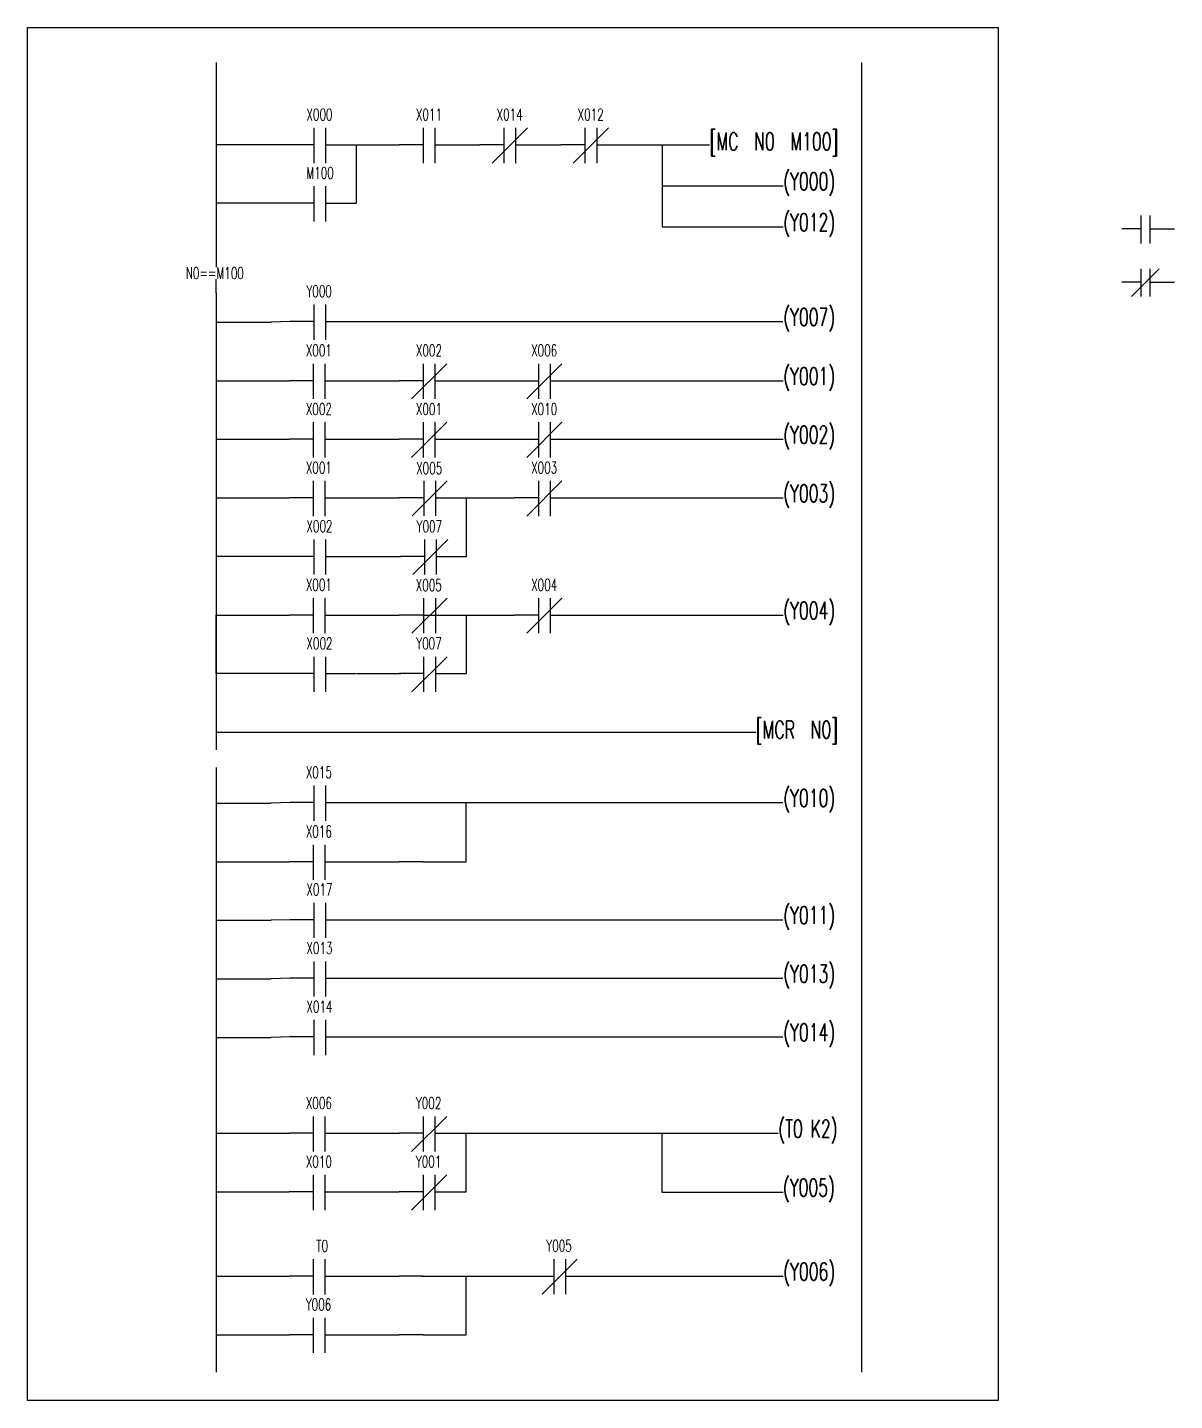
# Model space of a CAD drawing. Extents: x -47265 to -46725, y -71601 to -71304.
# Drawn here: x -46972.8 to -46724.6, y -71600.6 to -71303.6 of the extents above; entities that cross this region are included whole.
import ezdxf

# ---------------------------------------------------------------- set-up
doc = ezdxf.new("R2010")
doc.units = 0
doc.header["$MEASUREMENT"] = 0
doc.layers.get('0').update_dxf_attribs({"linetype": 'CONTINUOUS'})
doc.layers.add('L1', color=7, linetype='CONTINUOUS')
doc.layers.add('文字', color=7, linetype='CONTINUOUS')
doc.styles.add('HZ', font='ROMANS', dxfattribs={"width": 0.65, "bigfont": 'HZTXT'})

msp = doc.modelspace()

# ---------------------------------------------------------------- linework, layer by layer
for p, q in [((-46972.81, -71303.62), (-46762.81, -71303.62)), ((-46972.81, -71600.62), (-46972.81, -71303.62)), ((-46762.81, -71303.62), (-46762.81, -71600.62)), ((-46762.81, -71600.62), (-46972.81, -71600.62))]:
    msp.add_line(p, q)
at = {"layer": 'L1', "linetype": 'ByBlock'}
for p, q in [((-46877.91, -71329), (-46874.92, -71329)), ((-46860.45, -71329), (-46857.39, -71329)), ((-46848.97, -71329), (-46835.5, -71329)), ((-46830.51, -71329), (-46825.22, -71329)), ((-46825.62, -71346.74), (-46811.15, -71346.74)), ((-46877.91, -71380.02), (-46867.03, -71380.02)), ((-46859.7, -71380.02), (-46852.97, -71380.02)), ((-46877.91, -71392.7), (-46867.03, -71392.7)), ((-46859.7, -71392.7), (-46852.97, -71392.7)), ((-46887.18, -71405.37), (-46887.08, -71405.37)), ((-46884.33, -71405.37), (-46884.54, -71405.37)), ((-46901.59, -71418.05), (-46892.12, -71418.05)), ((-46901.5, -71443.39), (-46892.03, -71443.39)), ((-46817.93, -71456.07), (-46815.23, -71456.07)), ((-46887.51, -71573.71), (-46883.47, -71573.71))]:
    msp.add_line(p, q, dxfattribs=at)
at = {"layer": '文字'}
for p, q in [((-46931.97, -71311.2), (-46931.97, -71352.14)), ((-46792.27, -71594.45), (-46792.27, -71311.2)), ((-46910.86, -71325.33), (-46910.86, -71332.94)), ((-46908.33, -71325.33), (-46908.33, -71332.94)), ((-46887.18, -71325.33), (-46887.18, -71332.94)), ((-46884.64, -71325.33), (-46884.64, -71332.94)), ((-46872.26, -71332.94), (-46864.65, -71325.33)), ((-46869.72, -71325.33), (-46869.72, -71332.94)), ((-46867.19, -71325.33), (-46867.19, -71332.94)), ((-46854.72, -71332.94), (-46847.12, -71325.33)), ((-46852.19, -71325.33), (-46852.19, -71332.94)), ((-46849.65, -71325.33), (-46849.65, -71332.94)), ((-46923.64, -71329), (-46931.97, -71329)), ((-46910.86, -71329), (-46923.64, -71329)), ((-46908.33, -71329), (-46901.59, -71329)), ((-46901.59, -71329), (-46892.38, -71329)), ((-46901.59, -71341.62), (-46901.59, -71329)), ((-46887.18, -71329), (-46892.38, -71329)), ((-46884.64, -71329), (-46877.91, -71329)), ((-46869.72, -71329), (-46874.92, -71329)), ((-46867.19, -71329), (-46860.45, -71329)), ((-46852.19, -71329), (-46857.39, -71329)), ((-46849.65, -71329), (-46842.92, -71329)), ((-46835.5, -71329), (-46830.51, -71329)), ((-46835.5, -71329), (-46835.5, -71337.87)), ((-46910.86, -71337.96), (-46910.86, -71345.56)), ((-46908.33, -71337.96), (-46908.33, -71345.56)), ((-46835.5, -71337.87), (-46809.28, -71337.87)), ((-46835.5, -71337.87), (-46835.5, -71346.74)), ((-46916.07, -71341.62), (-46931.97, -71341.62)), ((-46910.86, -71341.62), (-46916.07, -71341.62)), ((-46908.33, -71341.62), (-46901.59, -71341.62)), ((-46731.95, -71344.32), (-46731.95, -71350.32)), ((-46729.95, -71344.32), (-46729.95, -71350.32)), ((-46835.5, -71346.74), (-46825.62, -71346.74)), ((-46811.15, -71346.74), (-46809.28, -71346.74)), ((-46731.95, -71347.21), (-46736.05, -71347.21)), ((-46729.95, -71347.21), (-46724.63, -71347.21)), ((-46931.97, -71352.14), (-46931.97, -71355.48)), ((-46733.95, -71361.81), (-46727.95, -71355.81)), ((-46731.95, -71355.81), (-46731.95, -71361.81)), ((-46729.95, -71355.81), (-46729.95, -71361.81)), ((-46931.97, -71361.01), (-46931.97, -71358.06)), ((-46731.95, -71358.71), (-46736.05, -71358.71)), ((-46729.95, -71358.71), (-46724.63, -71358.71)), ((-46931.97, -71361.01), (-46931.97, -71361.01)), ((-46931.97, -71361.01), (-46931.97, -71367.35)), ((-46910.86, -71363.56), (-46910.86, -71371.16)), ((-46908.33, -71363.56), (-46908.33, -71371.16)), ((-46931.97, -71367.35), (-46920.08, -71367.35)), ((-46931.97, -71367.35), (-46931.97, -71380.02)), ((-46916.07, -71367.22), (-46920.08, -71367.35)), ((-46910.86, -71367.22), (-46916.07, -71367.22)), ((-46908.33, -71367.22), (-46901.59, -71367.22)), ((-46901.59, -71367.22), (-46809.39, -71367.22)), ((-46910.98, -71376.36), (-46910.98, -71383.96)), ((-46908.45, -71376.36), (-46908.45, -71383.96)), ((-46889.71, -71383.96), (-46882.11, -71376.36)), ((-46887.18, -71376.36), (-46887.18, -71383.96)), ((-46884.64, -71376.36), (-46884.64, -71383.96)), ((-46864.77, -71383.96), (-46857.17, -71376.36)), ((-46862.24, -71376.36), (-46862.24, -71383.96)), ((-46859.7, -71376.36), (-46859.7, -71383.96)), ((-46931.97, -71380.02), (-46916.19, -71380.02)), ((-46931.97, -71380.02), (-46931.97, -71392.7)), ((-46910.98, -71380.02), (-46916.19, -71380.02)), ((-46908.45, -71380.02), (-46901.72, -71380.02)), ((-46901.72, -71380.02), (-46892.38, -71380.02)), ((-46887.18, -71380.02), (-46892.38, -71380.02)), ((-46884.64, -71380.02), (-46877.91, -71380.02)), ((-46867.03, -71380.02), (-46862.24, -71380.02)), ((-46852.97, -71380.02), (-46809.28, -71380.02)), ((-46849.58, -71380.02), (-46842.84, -71380.02)), ((-46910.98, -71389.03), (-46910.98, -71396.64)), ((-46908.45, -71389.03), (-46908.45, -71396.64)), ((-46889.71, -71396.64), (-46882.11, -71389.03)), ((-46887.18, -71389.03), (-46887.18, -71396.64)), ((-46884.64, -71389.03), (-46884.64, -71396.64)), ((-46864.77, -71396.64), (-46857.17, -71389.03)), ((-46862.24, -71389.03), (-46862.24, -71396.64)), ((-46859.7, -71389.03), (-46859.7, -71396.64)), ((-46931.97, -71392.7), (-46916.19, -71392.7)), ((-46931.97, -71392.7), (-46931.97, -71405.37)), ((-46931.97, -71392.7), (-46931.97, -71405.37)), ((-46910.98, -71392.7), (-46916.19, -71392.7)), ((-46908.45, -71392.7), (-46901.72, -71392.7)), ((-46901.72, -71392.7), (-46892.38, -71392.7)), ((-46887.18, -71392.7), (-46892.38, -71392.7)), ((-46884.64, -71392.7), (-46877.91, -71392.7)), ((-46867.03, -71392.7), (-46862.24, -71392.7)), ((-46852.97, -71392.7), (-46809.28, -71392.7)), ((-46849.58, -71392.7), (-46842.84, -71392.7)), ((-46910.98, -71401.71), (-46910.98, -71409.31)), ((-46908.45, -71401.71), (-46908.45, -71409.31)), ((-46889.61, -71409.29), (-46882.01, -71401.68)), ((-46887.08, -71401.68), (-46887.08, -71409.29)), ((-46884.54, -71401.68), (-46884.54, -71409.29)), ((-46864.77, -71409.31), (-46857.17, -71401.71)), ((-46862.24, -71401.71), (-46862.24, -71409.31)), ((-46859.71, -71401.71), (-46859.71, -71409.31)), ((-46931.97, -71405.37), (-46931.97, -71418.05)), ((-46931.97, -71405.37), (-46916.19, -71405.37)), ((-46910.98, -71405.37), (-46916.19, -71405.37)), ((-46908.45, -71405.37), (-46901.72, -71405.37)), ((-46901.72, -71405.37), (-46892.38, -71405.37)), ((-46887.18, -71405.37), (-46892.38, -71405.37)), ((-46884.33, -71405.37), (-46877.91, -71405.37)), ((-46877.91, -71405.37), (-46867.44, -71405.37)), ((-46877.81, -71418.05), (-46877.81, -71405.35)), ((-46862.24, -71405.37), (-46867.44, -71405.37)), ((-46859.71, -71405.37), (-46852.97, -71405.37)), ((-46852.97, -71405.37), (-46809.28, -71405.37)), ((-46910.86, -71414.38), (-46910.86, -71421.98)), ((-46908.33, -71414.38), (-46908.33, -71421.98)), ((-46889.45, -71421.98), (-46881.84, -71414.38)), ((-46886.91, -71414.38), (-46886.91, -71421.98)), ((-46884.38, -71414.38), (-46884.38, -71421.98)), ((-46931.97, -71418.05), (-46931.97, -71430.72)), ((-46916.07, -71418.05), (-46931.97, -71418.05)), ((-46910.86, -71418.05), (-46916.07, -71418.05)), ((-46908.33, -71418.05), (-46901.59, -71418.05)), ((-46886.91, -71418.05), (-46892.12, -71418.05)), ((-46884.38, -71418.05), (-46877.81, -71418.05)), ((-46910.98, -71427.05), (-46910.98, -71434.66)), ((-46908.45, -71427.05), (-46908.45, -71434.66)), ((-46889.63, -71434.66), (-46882.02, -71427.05)), ((-46887.09, -71427.05), (-46887.09, -71434.66)), ((-46884.56, -71427.05), (-46884.56, -71434.66)), ((-46864.77, -71434.66), (-46857.17, -71427.05)), ((-46862.24, -71427.05), (-46862.24, -71434.66)), ((-46859.71, -71427.05), (-46859.71, -71434.66)), ((-46931.97, -71430.72), (-46931.97, -71443.39)), ((-46931.97, -71443.39), (-46931.97, -71430.72)), ((-46931.97, -71430.72), (-46916.19, -71430.72)), ((-46910.98, -71430.72), (-46916.19, -71430.72)), ((-46908.45, -71430.72), (-46901.72, -71430.72)), ((-46901.72, -71430.72), (-46892.38, -71430.72)), ((-46887.18, -71430.72), (-46892.38, -71430.72)), ((-46887.18, -71430.72), (-46884.64, -71430.72)), ((-46884.64, -71430.72), (-46877.91, -71430.72)), ((-46877.91, -71430.72), (-46867.44, -71430.72)), ((-46877.82, -71443.39), (-46877.82, -71430.72)), ((-46862.24, -71430.72), (-46867.44, -71430.72)), ((-46859.71, -71430.72), (-46852.97, -71430.72)), ((-46852.97, -71430.72), (-46809.28, -71430.72)), ((-46910.86, -71439.73), (-46910.86, -71447.33)), ((-46908.33, -71439.73), (-46908.33, -71447.33)), ((-46889.63, -71447.33), (-46882.02, -71439.73)), ((-46887.09, -71439.73), (-46887.09, -71447.33)), ((-46884.56, -71439.73), (-46884.56, -71447.33)), ((-46916.07, -71443.39), (-46931.97, -71443.39)), ((-46931.97, -71443.39), (-46931.97, -71456.07)), ((-46910.86, -71443.39), (-46916.07, -71443.39)), ((-46908.33, -71443.39), (-46901.59, -71443.39)), ((-46887.09, -71443.39), (-46892.29, -71443.39)), ((-46884.56, -71443.39), (-46877.82, -71443.39)), ((-46931.97, -71456.07), (-46834.36, -71456.07)), ((-46931.97, -71456.07), (-46931.97, -71459.87)), ((-46834.36, -71456.07), (-46817.93, -71456.07)), ((-46931.97, -71463.67), (-46931.97, -71594.45)), ((-46931.97, -71463.67), (-46931.97, -71470.01)), ((-46931.97, -71470.01), (-46931.97, -71482.68)), ((-46910.86, -71467.61), (-46910.86, -71475.21)), ((-46908.33, -71467.61), (-46908.33, -71475.21)), ((-46931.97, -71471.4), (-46920.08, -71471.4)), ((-46916.07, -71471.27), (-46920.08, -71471.4)), ((-46910.86, -71471.27), (-46916.07, -71471.27)), ((-46908.33, -71471.27), (-46901.59, -71471.27)), ((-46901.59, -71471.27), (-46809.39, -71471.27)), ((-46877.91, -71484.07), (-46877.91, -71471.4)), ((-46910.98, -71480.41), (-46910.98, -71488.01)), ((-46908.45, -71480.41), (-46908.45, -71488.01)), ((-46931.97, -71482.68), (-46931.97, -71495.35)), ((-46931.97, -71484.07), (-46916.19, -71484.07)), ((-46910.98, -71484.07), (-46916.19, -71484.07)), ((-46908.45, -71484.07), (-46901.72, -71484.07)), ((-46901.72, -71484.07), (-46892.38, -71484.07)), ((-46887.18, -71484.07), (-46892.38, -71484.07)), ((-46887.18, -71484.07), (-46884.64, -71484.07)), ((-46884.64, -71484.07), (-46877.91, -71484.07)), ((-46910.86, -71492.95), (-46910.86, -71500.56)), ((-46908.33, -71492.95), (-46908.33, -71500.56)), ((-46931.97, -71495.35), (-46931.97, -71508.03)), ((-46931.97, -71496.75), (-46920.08, -71496.75)), ((-46916.07, -71496.62), (-46920.08, -71496.75)), ((-46910.86, -71496.62), (-46916.07, -71496.62)), ((-46908.33, -71496.62), (-46901.59, -71496.62)), ((-46901.59, -71496.62), (-46809.39, -71496.62)), ((-46910.86, -71505.63), (-46910.86, -71513.23)), ((-46908.33, -71505.63), (-46908.33, -71513.23)), ((-46931.97, -71508.03), (-46931.97, -71520.7)), ((-46931.97, -71509.42), (-46920.08, -71509.42)), ((-46916.07, -71509.29), (-46920.08, -71509.42)), ((-46910.86, -71509.29), (-46916.07, -71509.29)), ((-46908.33, -71509.29), (-46901.59, -71509.29)), ((-46901.59, -71509.29), (-46809.39, -71509.29)), ((-46910.86, -71518.3), (-46910.86, -71525.91)), ((-46908.33, -71518.3), (-46908.33, -71525.91)), ((-46931.97, -71520.7), (-46931.97, -71533.38)), ((-46931.97, -71522.09), (-46920.08, -71522.09)), ((-46916.07, -71521.97), (-46920.08, -71522.09)), ((-46910.86, -71521.97), (-46916.07, -71521.97)), ((-46908.33, -71521.97), (-46901.59, -71521.97)), ((-46901.59, -71521.97), (-46809.39, -71521.97)), ((-46931.97, -71533.38), (-46931.97, -71546.05)), ((-46910.98, -71539.15), (-46910.98, -71546.75)), ((-46908.45, -71539.15), (-46908.45, -71546.75)), ((-46889.71, -71546.75), (-46882.11, -71539.15)), ((-46887.18, -71539.15), (-46887.18, -71546.75)), ((-46884.64, -71539.15), (-46884.64, -71546.75)), ((-46931.97, -71542.81), (-46916.19, -71542.81)), ((-46910.98, -71542.81), (-46916.19, -71542.81)), ((-46908.45, -71542.81), (-46901.72, -71542.81)), ((-46901.72, -71542.81), (-46892.38, -71542.81)), ((-46887.18, -71542.81), (-46892.38, -71542.81)), ((-46884.64, -71542.81), (-46877.91, -71542.81)), ((-46877.91, -71542.81), (-46810.37, -71542.81)), ((-46877.91, -71555.49), (-46877.91, -71542.81)), ((-46835.56, -71542.88), (-46835.56, -71555.54)), ((-46931.97, -71546.05), (-46931.97, -71558.72)), ((-46910.98, -71551.82), (-46910.98, -71559.43)), ((-46908.45, -71551.82), (-46908.45, -71559.43)), ((-46889.71, -71559.43), (-46882.11, -71551.82)), ((-46887.18, -71551.82), (-46887.18, -71559.43)), ((-46884.64, -71551.82), (-46884.64, -71559.43)), ((-46931.97, -71555.49), (-46916.19, -71555.49)), ((-46910.98, -71555.49), (-46916.19, -71555.49)), ((-46908.45, -71555.49), (-46901.72, -71555.49)), ((-46901.72, -71555.49), (-46892.38, -71555.49)), ((-46887.18, -71555.49), (-46892.38, -71555.49)), ((-46884.64, -71555.49), (-46877.91, -71555.49)), ((-46835.56, -71555.54), (-46809.34, -71555.54)), ((-46931.97, -71558.72), (-46931.97, -71571.4)), ((-46910.98, -71570.05), (-46910.98, -71577.65)), ((-46908.45, -71570.05), (-46908.45, -71577.65)), ((-46861.48, -71577.63), (-46853.88, -71570.02)), ((-46858.95, -71570.02), (-46858.95, -71577.63)), ((-46856.41, -71570.02), (-46856.41, -71577.63)), ((-46931.97, -71573.71), (-46916.19, -71573.71)), ((-46910.98, -71573.71), (-46916.19, -71573.71)), ((-46908.45, -71573.71), (-46901.72, -71573.71)), ((-46901.72, -71573.71), (-46892.38, -71573.71)), ((-46887.18, -71573.71), (-46892.38, -71573.71)), ((-46884.64, -71573.71), (-46877.91, -71573.71)), ((-46877.91, -71573.71), (-46858.96, -71573.71)), ((-46877.91, -71586.38), (-46877.91, -71573.71)), ((-46856.41, -71573.71), (-46809.28, -71573.71)), ((-46910.98, -71582.72), (-46910.98, -71590.32)), ((-46908.45, -71582.72), (-46908.45, -71590.32)), ((-46931.97, -71586.38), (-46916.19, -71586.38)), ((-46910.98, -71586.38), (-46916.19, -71586.38)), ((-46908.45, -71586.38), (-46901.72, -71586.38)), ((-46901.72, -71586.38), (-46892.38, -71586.38)), ((-46887.18, -71586.38), (-46892.38, -71586.38)), ((-46887.18, -71586.38), (-46884.64, -71586.38)), ((-46884.64, -71586.38), (-46877.91, -71586.38))]:
    msp.add_line(p, q, dxfattribs=at)

# ---------------------------------------------------------------- texts
at = {"layer": '文字', "attachment_point": 1, "style": 'HZ'}
for s, width, gutter_width, heights, insert, char_height in [('X000', 7.8706, 54.91, [0], (-46912.46, -71321.19), 2.535), ('X011', 7.8706, 54.91, [0], (-46888.78, -71321.19), 2.535), ('X014', 7.8706, 54.91, [0], (-46871.32, -71321.19), 2.535), ('X012', 7.8706, 54.91, [0], (-46853.79, -71321.19), 2.535), ('[MC  N0  M100]', 29.111, 0, [3.24], (-46825.22, -71326.36), 3.8021), ('M100', 7.8706, 54.91, [0], (-46912.46, -71333.82), 2.535), ('(Y000)', 12.4844, 54.91, [0], (-46809.28, -71334.98), 3.802), ('(Y012)', 12.4844, 54.91, [0], (-46809.28, -71343.85), 3.802), ('N0==M100', 20.0711, 54.91, [0], (-46938.56, -71355.48), 2.535), ('Y000', 7.8706, 54.91, [0], (-46912.46, -71359.42), 2.535), ('(Y007)', 12.4844, 54.91, [0], (-46809.28, -71364.34), 3.802), ('X001', 7.8706, 54.91, [0], (-46912.59, -71372.22), 2.535), ('X002', 7.8706, 54.91, [0], (-46888.78, -71372.22), 2.535), ('X006', 7.8706, 54.91, [0], (-46863.84, -71372.22), 2.535), ('(Y001)', 12.4844, 54.91, [0], (-46809.28, -71377.14), 3.802), ('X002', 7.8706, 54.91, [0], (-46912.59, -71384.89), 2.535), ('X001', 7.8706, 54.91, [0], (-46888.78, -71384.89), 2.535), ('X010', 7.8706, 54.91, [0], (-46863.84, -71384.89), 2.535), ('(Y002)', 12.4844, 54.91, [0], (-46809.28, -71389.81), 3.802), ('X001', 7.8706, 54.91, [0], (-46912.59, -71397.57), 2.535), ('X005', 7.8706, 54.91, [0], (-46888.72, -71397.68), 2.535), ('X003', 7.8706, 54.91, [0], (-46863.84, -71397.57), 2.535), ('(Y003)', 12.4844, 54.91, [0], (-46809.28, -71402.49), 3.802), ('X002', 7.8706, 54.91, [0], (-46912.46, -71410.24), 2.535), ('Y007', 7.8706, 54.91, [0], (-46888.61, -71410.27), 2.535), ('X001', 7.8706, 54.91, [0], (-46912.59, -71422.91), 2.535), ('X005', 7.8706, 54.91, [0], (-46888.81, -71422.99), 2.535), ('X004', 7.8706, 54.91, [0], (-46863.84, -71422.91), 2.535), ('(Y004)', 12.4844, 54.91, [0], (-46809.28, -71427.83), 3.802), ('X002', 7.8706, 54.91, [0], (-46912.46, -71435.59), 2.535), ('Y007', 7.8706, 54.91, [0], (-46888.69, -71435.59), 2.535), ('[MCR  N0]', 29.111, 0, [3.24], (-46815.23, -71453.61), 3.802), ('X015', 7.8706, 54.91, [0], (-46912.59, -71463.47), 2.535), ('(Y010)', 12.4844, 54.91, [0], (-46809.28, -71468.39), 3.802), ('X016', 7.8706, 54.91, [0], (-46912.59, -71476.27), 2.535), ('X017', 7.8706, 54.91, [0], (-46912.46, -71488.81), 2.535), ('(Y011)', 12.4844, 54.91, [0], (-46809.28, -71493.73), 3.802), ('X013', 7.8706, 54.91, [0], (-46912.46, -71501.49), 2.535), ('(Y013)', 12.4844, 54.91, [0], (-46809.28, -71506.41), 3.802), ('X014', 7.8706, 54.91, [0], (-46912.46, -71514.16), 2.535), ('(Y014)', 12.4844, 54.91, [0], (-46809.28, -71519.08), 3.802), ('X006', 7.8706, 54.91, [0], (-46912.59, -71535.01), 2.535), ('Y002', 7.8706, 54.91, [0], (-46888.78, -71535.01), 2.535), ('(T0 K2)', 14.204, 54.91, [0], (-46810.35, -71539.93), 3.802), ('X010', 7.8706, 54.91, [0], (-46912.59, -71547.68), 2.535), ('Y001', 7.8706, 54.91, [0], (-46888.78, -71547.68), 2.535), ('(Y005)', 12.4844, 54.91, [0], (-46809.34, -71552.65), 3.802), ('  T0', 7.8706, 54.91, [0], (-46912.59, -71565.91), 2.535), ('Y005', 7.8706, 54.91, [0], (-46860.55, -71565.88), 2.535), ('(Y006)', 12.4844, 54.91, [0], (-46809.28, -71570.82), 3.802), ('Y006', 7.8706, 54.91, [0], (-46912.59, -71578.58), 2.535)]:
    msp.add_mtext_dynamic_manual_height_columns(s, width=width, gutter_width=gutter_width, heights=heights, dxfattribs=dict(at, insert=insert, char_height=char_height))

doc.saveas('drawing.dxf')
